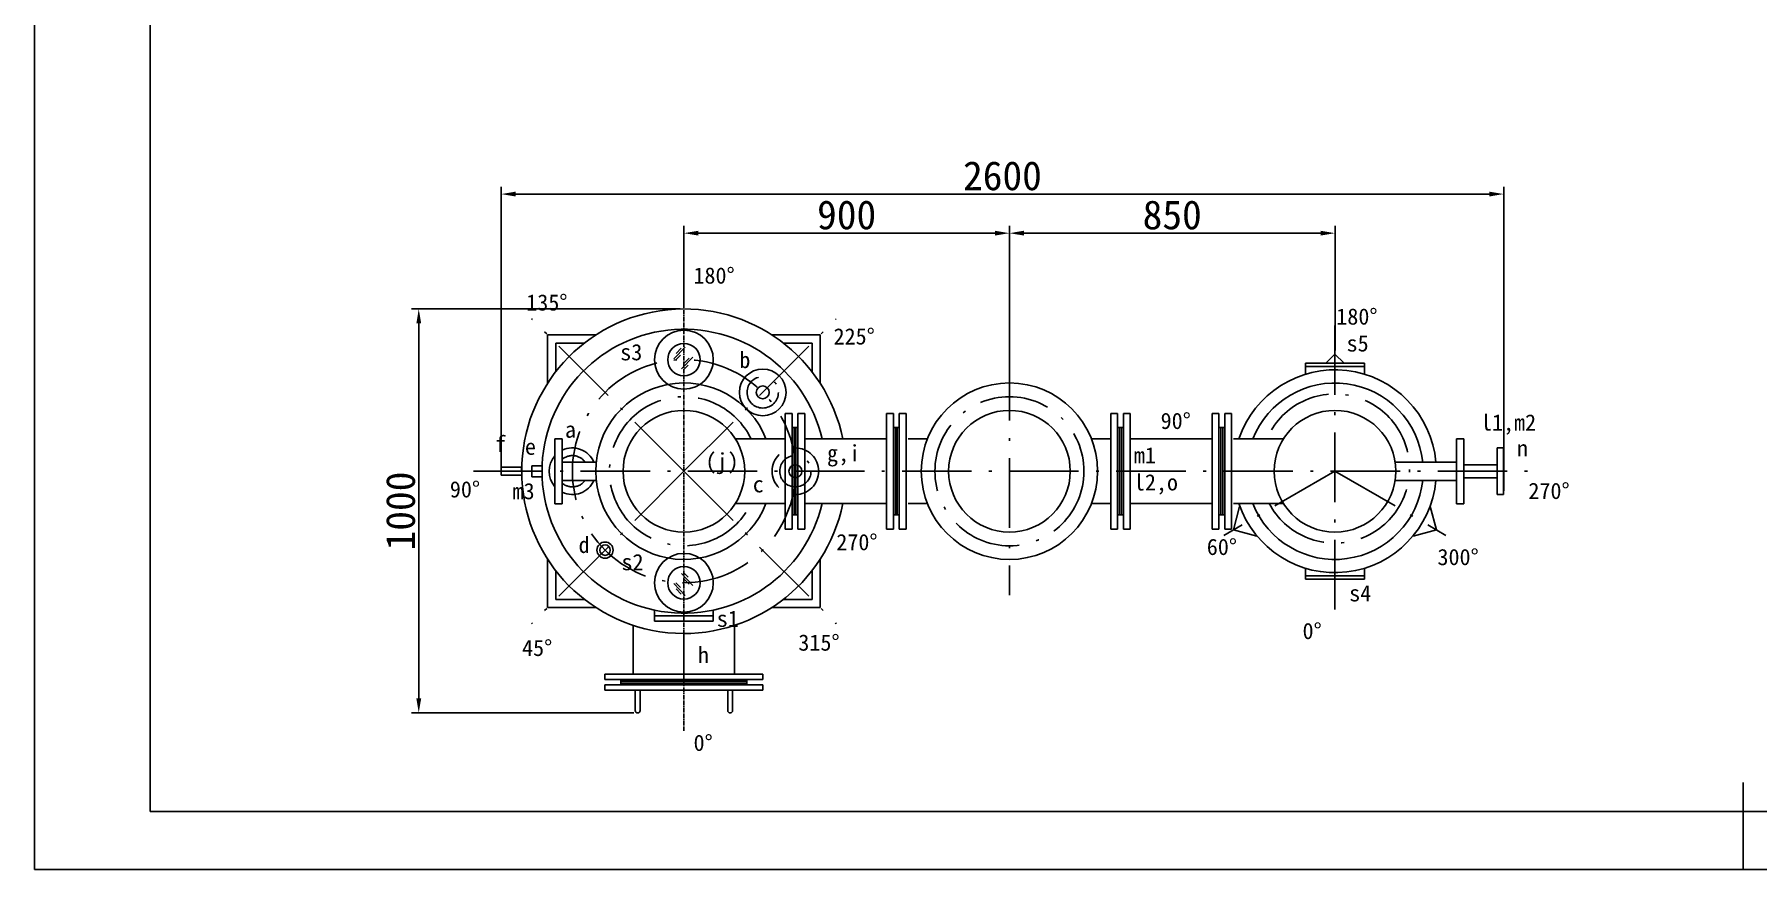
# Model space of a CAD drawing. Extents: x -115 to 475, y 65 to 485.
# Drawn here: x -114.8 to 182.7, y 64.8 to 208.9 of the extents above; entities that cross this region are included whole.
import ezdxf

# ---------------------------------------------------------------- set-up
doc = ezdxf.new("R2010")
doc.units = 0
doc.header["$MEASUREMENT"] = 0
for name, pattern in [('ACAD_ISO10W100', [18.5, 12, -3, 0.5, -3]), ('CENTER2', [1.125, 0.75, -0.125, 0.125, -0.125]), ('DASHED2', [9.525, 6.35, -3.175])]:
    doc.linetypes.add(name, pattern=pattern)
doc.layers.get('0').update_dxf_attribs({"linetype": 'CONTINUOUS'})
doc.layers.get('DEFPOINTS').update_dxf_attribs({"linetype": 'CONTINUOUS'})
doc.layers.add('中心线', color=1, linetype='CENTER2')
doc.layers.add('标注', color=6, linetype='CONTINUOUS')
doc.styles.get("Standard").update_dxf_attribs({"font": 'SIMFANG.TTF', "height": 5})
doc.dimstyles.get("Standard").update_dxf_attribs({"dimtxt": 0.18, "dimasz": 0.18, "dimexe": 0.18, "dimexo": 0.0625, "dimgap": 0.09, "dimtad": 0, "dimtih": 1, "dimtoh": 1, "dimdec": 4, "dimzin": 0, "dimdsep": 46, "dimtxsty": 'Standard', "dimcen": 0.09, "dimadec": 0, "dimazin": 0, "dimtfac": 1, "dimtdec": 4, "dimtofl": 0, "dimtmove": 0, "dimatfit": 3, "dimfxl": 0, "dimtolj": 1, "dimtzin": 0, "dimarcsym": 0})

# ---------------------------------------------------------------- blocks, each defined once
blk = doc.blocks.new('*D103')
at = {"layer": 'DEFPOINTS', "color": 0}
for p in [(53.51, 174.61), (-2.7, 161.53), (53.51, 148.76)]:
    blk.add_point(p, dxfattribs=at)
at = {"layer": '标注', "color": 0, "lineweight": -2}
for p, q in [((-2.7, 162.16), (-2.7, 175.86)), ((53.51, 149.38), (53.51, 175.86)), ((-0.2, 174.61), (51.01, 174.61))]:
    blk.add_line(p, q, dxfattribs=at)
at = {"layer": '标注', "color": 0}
for points in [[(-0.2, 175.03), (-0.2, 174.2), (-2.7, 174.61)], [(51.01, 175.03), (51.01, 174.2), (53.51, 174.61)]]:
    blk.add_solid(points, dxfattribs=at)
at = {"layer": '标注', "color": 0, "insert": (25.4, 177.74), "char_height": 5, "attachment_point": 5}
blk.add_mtext('\\A1;\\f仿宋_GB2312|b0|i0|c134|p49;900', dxfattribs=at)
blk = doc.blocks.new('*D104')
at = {"layer": 'DEFPOINTS', "color": 0}
for p in [(109.72, 174.61), (109.72, 153.75), (53.51, 149.2)]:
    blk.add_point(p, dxfattribs=at)
at = {"layer": '标注', "color": 0, "lineweight": -2}
for p, q in [((53.51, 149.82), (53.51, 175.86)), ((109.72, 154.38), (109.72, 175.86)), ((56.01, 174.61), (107.22, 174.61))]:
    blk.add_line(p, q, dxfattribs=at)
at = {"layer": '标注', "color": 0}
for points in [[(56.01, 175.03), (56.01, 174.2), (53.51, 174.61)], [(107.22, 175.03), (107.22, 174.2), (109.72, 174.61)]]:
    blk.add_solid(points, dxfattribs=at)
at = {"layer": '标注', "color": 0, "insert": (81.61, 177.74), "char_height": 5, "attachment_point": 5}
blk.add_mtext('\\A1;\\f仿宋_GB2312|b0|i0|c134|p49;850', dxfattribs=at)
blk = doc.blocks.new('*D105')
at = {"layer": 'DEFPOINTS', "color": 0}
for p in [(138.84, 181.36), (-34.24, 132.83), (138.84, 129.51)]:
    blk.add_point(p, dxfattribs=at)
at = {"layer": '标注', "color": 0, "lineweight": -2}
for p, q in [((-34.24, 133.46), (-34.24, 182.61)), ((138.84, 130.13), (138.84, 182.61)), ((-31.74, 181.36), (136.34, 181.36))]:
    blk.add_line(p, q, dxfattribs=at)
at = {"layer": '标注', "color": 0}
for points in [[(-31.74, 181.78), (-31.74, 180.94), (-34.24, 181.36)], [(136.34, 181.78), (136.34, 180.94), (138.84, 181.36)]]:
    blk.add_solid(points, dxfattribs=at)
at = {"layer": '标注', "color": 0, "insert": (52.3, 184.49), "char_height": 5, "attachment_point": 5}
blk.add_mtext('\\A1;\\f仿宋_GB2312|b0|i0|c134|p49;2600', dxfattribs=at)
blk = doc.blocks.new('*D106')
at = {"layer": 'DEFPOINTS', "color": 0}
for p in [(-2.7, 161.53), (-48.48, 91.82), (-10.73, 91.82)]:
    blk.add_point(p, dxfattribs=at)
at = {"layer": '标注', "color": 0, "lineweight": -2}
for p, q in [((-3.32, 161.53), (-49.73, 161.53)), ((-48.48, 159.03), (-48.48, 94.32)), ((-11.35, 91.82), (-49.73, 91.82))]:
    blk.add_line(p, q, dxfattribs=at)
at = {"layer": '标注', "color": 0}
for points in [[(-48.89, 159.03), (-48.06, 159.03), (-48.48, 161.53)], [(-48.89, 94.32), (-48.06, 94.32), (-48.48, 91.82)]]:
    blk.add_solid(points, dxfattribs=at)
at = {"layer": '标注', "color": 0, "insert": (-51.6, 126.67), "char_height": 5, "attachment_point": 5, "rotation": 90}
blk.add_mtext('\\A1;\\f仿宋_GB2312|b0|i0|c134|p49;1000', dxfattribs=at)

msp = doc.modelspace()

# ---------------------------------------------------------------- linework, layer by layer
for p, q in [((-114.8285, 484.80412), (-114.8285, 64.80412)), ((-94.8285, 74.80412), (-94.8285, 474.80412)), ((-17.91003, 157.04106), (-26.22393, 157.04106)), ((-26.22393, 157.04106), (-26.22393, 148.71771)), ((-24.82393, 155.64106), (-19.92393, 155.64106)), ((-24.82393, 155.64106), (-24.82393, 150.74106)), ((-2.48808, 154.96932), (-4.46314, 152.91905)), ((-3.14643, 154.7759), (-4.03715, 153.84747)), ((12.5124, 157.04106), (20.8263, 157.04106)), ((19.4263, 155.64106), (14.5263, 155.64106)), ((19.4263, 155.64106), (19.4263, 150.74106)), ((20.8263, 157.04106), (20.8263, 148.71771)), ((-3.30134, 153.57668), (-4.1146, 152.76431)), ((-1.13263, 153.22852), (-3.1077, 151.17825)), ((-1.9459, 151.83588), (-2.75916, 151.02351)), ((-1.79099, 153.0351), (-2.68171, 152.10667)), ((104.64059, 150.28118), (104.64059, 152.17286)), ((104.64059, 152.17286), (109.74331, 152.17286)), ((108.13717, 152.17286), (109.71559, 153.75129)), ((114.79059, 152.17286), (109.68788, 152.17286)), ((109.71559, 153.75129), (111.29402, 152.17286)), ((114.79059, 150.28118), (114.79059, 152.17286)), ((104.64059, 151.60304), (109.71559, 151.60304)), ((114.79059, 151.60304), (109.71559, 151.60304)), ((14.80119, 133.53322), (14.80119, 143.50822)), ((14.80119, 143.50822), (15.97655, 143.50822)), ((15.97655, 143.50822), (15.97655, 123.55822)), ((16.98582, 143.50822), (16.98582, 123.55822)), ((16.98582, 143.50822), (18.16119, 143.50822)), ((18.16119, 143.50822), (18.16119, 123.55822)), ((32.30227, 133.53322), (32.30227, 143.50822)), ((32.30227, 143.50822), (33.47764, 143.50822)), ((33.47764, 143.50822), (33.47764, 123.55822)), ((34.4869, 143.50822), (34.4869, 123.55822)), ((34.4869, 143.50822), (35.66227, 143.50822)), ((35.66227, 143.50822), (35.66227, 123.55822)), ((71.00839, 133.53322), (71.00839, 143.50822)), ((71.00839, 143.50822), (72.18376, 143.50822)), ((72.18376, 143.50822), (72.18376, 123.55822)), ((73.19302, 143.50822), (73.19302, 123.55822)), ((73.19302, 143.50822), (74.36839, 143.50822)), ((74.36839, 143.50822), (74.36839, 123.55822)), ((88.50947, 133.53322), (88.50947, 143.50822)), ((88.50947, 143.50822), (89.68484, 143.50822)), ((89.68484, 143.50822), (89.68484, 123.55822)), ((90.69411, 143.50822), (90.69411, 123.55822)), ((90.69411, 143.50822), (91.86947, 143.50822)), ((91.86947, 143.50822), (91.86947, 123.55822)), ((15.97655, 141.06101), (16.98582, 141.06101)), ((16.31674, 141.06101), (16.31674, 126.00542)), ((16.64563, 141.06101), (16.64563, 126.00542)), ((33.47764, 141.06101), (34.4869, 141.06101)), ((33.81783, 141.06101), (33.81783, 126.00542)), ((34.14671, 141.06101), (34.14671, 126.00542)), ((72.18376, 141.06101), (73.19302, 141.06101)), ((72.52395, 141.06101), (72.52395, 126.00542)), ((72.85283, 141.06101), (72.85283, 126.00542)), ((89.68484, 141.06101), (90.69411, 141.06101)), ((90.02503, 141.06101), (90.02503, 126.00542)), ((90.35392, 141.06101), (90.35392, 126.00542)), ((-24.95881, 139.13322), (-23.69881, 139.13322)), ((-24.95881, 127.93322), (-24.95881, 139.13322)), ((-23.69881, 139.13322), (-23.69881, 133.53322)), ((6.20516, 139.09822), (14.80119, 139.09822)), ((14.80119, 139.09822), (14.80119, 127.96822)), ((18.16119, 139.09822), (32.30227, 139.09822)), ((32.30227, 139.09822), (32.30227, 127.96822)), ((39.33689, 139.09822), (36.00839, 139.09822)), ((67.67989, 139.09822), (71.00839, 139.09822)), ((71.00839, 139.09822), (71.00839, 127.96822)), ((74.36839, 139.09822), (88.50947, 139.09822)), ((88.50947, 139.09822), (88.50947, 127.96822)), ((100.81162, 139.09822), (92.21559, 139.09822)), ((130.71559, 139.13322), (131.97559, 139.13322)), ((130.71559, 133.53322), (130.71559, 139.13322)), ((131.97559, 139.13322), (131.97559, 127.93322)), ((137.71559, 137.55822), (138.83559, 137.55822)), ((137.71559, 133.53322), (137.71559, 137.55822)), ((138.83559, 137.55822), (138.83559, 129.50822)), ((-34.24293, 134.23322), (-34.24293, 132.83322)), ((-30.74293, 134.23322), (-34.24293, 134.23322)), ((-30.74293, 133.53322), (-30.74293, 134.23322)), ((-30.74293, 133.53322), (-30.74293, 133.88322)), ((-27.18058, 134.47822), (-28.9376, 134.47822)), ((-28.9376, 134.47822), (-28.9376, 133.53322)), ((-23.69881, 131.95822), (-23.69881, 135.10822)), ((-23.69881, 135.10822), (-17.84213, 135.10822)), ((120.0968, 135.10822), (130.71559, 135.10822)), ((130.71559, 135.10822), (130.71559, 131.95822)), ((131.97559, 134.65322), (137.71559, 134.65322)), ((137.71559, 134.65322), (137.71559, 132.41322)), ((-34.24293, 132.83322), (-30.74293, 132.83322)), ((-28.9376, 132.58822), (-28.9376, 133.53322)), ((-27.18058, 132.58822), (-28.9376, 132.58822)), ((-23.69881, 133.53322), (-23.69881, 127.93322)), ((-17.84213, 131.95822), (-23.69881, 131.95822)), ((14.80119, 123.55822), (14.80119, 133.53322)), ((32.30227, 123.55822), (32.30227, 133.53322)), ((71.00839, 123.55822), (71.00839, 133.53322)), ((88.50947, 123.55822), (88.50947, 133.53322)), ((130.71559, 131.95822), (120.0968, 131.95822)), ((130.71559, 127.93322), (130.71559, 133.53322)), ((137.71559, 132.41322), (131.83559, 132.41322)), ((131.83559, 132.41322), (132.95559, 132.41322)), ((137.71559, 132.41322), (131.97559, 132.41322)), ((137.71559, 132.41322), (131.97559, 132.41322)), ((137.71559, 129.50822), (137.71559, 133.53322)), ((-23.69881, 127.93322), (-24.95881, 127.93322)), ((14.80119, 127.96822), (6.20516, 127.96822)), ((32.30227, 127.96822), (18.16119, 127.96822)), ((36.00839, 127.96822), (39.33689, 127.96822)), ((71.00839, 127.96822), (67.67989, 127.96822)), ((88.50947, 127.96822), (74.36839, 127.96822)), ((92.21559, 127.96822), (100.81162, 127.96822)), ((131.97559, 127.93322), (130.71559, 127.93322)), ((138.83559, 129.50822), (137.71559, 129.50822)), ((15.97655, 126.00542), (16.98582, 126.00542)), ((33.47764, 126.00542), (34.4869, 126.00542)), ((72.18376, 126.00542), (73.19302, 126.00542)), ((89.68484, 126.00542), (90.69411, 126.00542)), ((93.25649, 127.45983), (92.16945, 123.40294)), ((126.1747, 127.45983), (127.26174, 123.40294)), ((15.97655, 123.55822), (14.80119, 123.55822)), ((18.16119, 123.55822), (16.98582, 123.55822)), ((33.47764, 123.55822), (32.30227, 123.55822)), ((35.66227, 123.55822), (34.4869, 123.55822)), ((72.18376, 123.55822), (71.00839, 123.55822)), ((74.36839, 123.55822), (73.19302, 123.55822)), ((89.68484, 123.55822), (88.50947, 123.55822)), ((91.86947, 123.55822), (90.69411, 123.55822)), ((92.16945, 123.40294), (96.22633, 122.3159)), ((127.26174, 123.40294), (123.20485, 122.3159)), ((-26.22393, 110.02537), (-26.22393, 118.34872)), ((-24.82393, 111.42537), (-24.82393, 116.32537)), ((-1.9459, 115.23055), (-2.75916, 116.04292)), ((19.4263, 111.42537), (19.4263, 116.32537)), ((20.8263, 110.02537), (20.8263, 118.34872)), ((104.64059, 116.78525), (104.64059, 114.89357)), ((114.79059, 116.78525), (114.79059, 114.89357)), ((-2.48808, 112.09711), (-4.46314, 114.14739)), ((-3.30134, 113.48975), (-4.1146, 114.30212)), ((-3.14643, 112.29053), (-4.03715, 113.21896)), ((-1.13263, 113.83791), (-3.1077, 115.88818)), ((-1.79099, 114.03133), (-2.68171, 114.95976)), ((104.64059, 115.46339), (109.71559, 115.46339)), ((104.64059, 114.89357), (109.74331, 114.89357)), ((114.79059, 114.89357), (109.68788, 114.89357)), ((114.79059, 115.46339), (109.71559, 115.46339)), ((-24.82393, 111.42537), (-19.92393, 111.42537)), ((19.4263, 111.42537), (14.5263, 111.42537)), ((-17.91003, 110.02537), (-26.22393, 110.02537)), ((-7.77381, 109.5646), (-7.77381, 107.63322)), ((2.37619, 108.59891), (-7.77381, 108.59891)), ((-2.69881, 107.63322), (-7.77381, 107.63322)), ((-2.69881, 109.03322), (-2.69881, 107.63322)), ((-2.69881, 107.63322), (2.37619, 107.63322)), ((2.37619, 109.5646), (2.37619, 107.63322)), ((12.5124, 110.02537), (20.8263, 110.02537)), ((-11.44881, 98.53322), (-11.44881, 106.93552)), ((-2.69881, 105.53322), (-2.69881, 98.53322)), ((6.05119, 98.53322), (6.05119, 106.93552)), ((-11.44881, 98.53322), (-16.34881, 98.53322)), ((-16.34881, 98.53322), (-16.34881, 97.58708)), ((-2.69881, 98.53322), (-11.44881, 98.53322)), ((-2.69881, 98.53322), (6.05119, 98.53322)), ((6.05119, 98.53322), (10.95119, 98.53322)), ((10.95119, 98.53322), (10.95119, 97.58708)), ((-16.34881, 97.58708), (-2.69881, 97.58708)), ((-16.34881, 96.67935), (-16.34881, 95.73322)), ((-16.34881, 96.67935), (-2.69881, 96.67935)), ((-16.34881, 95.73322), (-2.69881, 95.73322)), ((-13.57037, 97.58708), (-13.57037, 96.67935)), ((-13.57037, 97.28911), (-2.69881, 97.28911)), ((-13.57037, 96.97732), (-2.69881, 96.97732)), ((-11.09881, 95.73322), (-11.09881, 92.23322)), ((-10.25881, 92.23322), (-10.25881, 95.73322)), ((10.95119, 97.58708), (-2.69881, 97.58708)), ((8.17274, 97.28911), (-2.69881, 97.28911)), ((8.17274, 96.97732), (-2.69881, 96.97732)), ((10.95119, 96.67935), (-2.69881, 96.67935)), ((10.95119, 95.73322), (-2.69881, 95.73322)), ((4.86119, 92.23322), (4.86119, 95.73322)), ((10.95119, 95.73322), (5.70119, 95.73322)), ((5.70119, 95.73322), (5.70119, 92.23322)), ((8.17274, 97.58708), (8.17274, 96.67935)), ((10.95119, 96.67935), (10.95119, 95.73322)), ((180.1715, 64.80412), (180.1715, 79.80412)), ((465.1715, 74.80412), (-94.8285, 74.80412)), ((-114.8285, 64.80412), (475.1715, 64.80412))]:
    msp.add_line(p, q)
for centre, radius in [((-2.69881, 152.78322), 5.075), ((-2.69881, 152.78322), 2.8), ((10.91299, 147.14502), 4.025), ((53.50839, 133.53322), 15.225), ((10.91299, 147.14502), 1.12), ((-2.69881, 133.53322), 10.5), ((53.50839, 133.53322), 10.5), ((109.71559, 133.53322), 10.5), ((16.55119, 133.53322), 1.12), ((-16.31062, 119.92141), 1.3957), ((-16.31062, 119.92141), 0.90442), ((-2.69881, 114.28322), 5.075), ((-2.69881, 114.28322), 2.8)]:
    msp.add_circle(centre, radius)
at = {"linetype": 'ACAD_ISO10W100'}
for centre in [(10.91299, 147.14502), (16.55119, 133.53322)]:
    msp.add_circle(centre, 2.70351, dxfattribs=at)
at = {"linetype": 'DASHED2'}
msp.add_circle((16.55119, 133.53322), 4.025, dxfattribs=at)
for centre, radius, start, end in [((-2.69881, 133.53322), 28, 11.463872, 348.536128), ((-2.69881, 133.53322), 24.5, 13.1289179, 346.8710821), ((-2.69881, 133.53322), 15.225, 21.4394181, 338.5605819), ((109.71559, 133.53322), 17.5, 5.1636071, 161.4579836), ((109.71559, 133.53322), 15.225, 5.9377725, 158.5605819), ((-21.94881, 133.53322), 4.025, 23.0356841, 115.7714617), ((-21.94881, 133.53322), 4.025, 138.4024161, 221.5975839), ((-21.94881, 133.53322), 4.025, 244.2285383, 336.9643159), ((109.71559, 133.53322), 17.5, 198.5420164, 354.8363929), ((109.71559, 133.53322), 15.225, 201.4394181, 354.0622275), ((-10.67881, 92.23322), 0.42, 180, 0), ((5.28119, 92.23322), 0.42, 180, 0)]:
    msp.add_arc(centre, radius, start, end)
at = {"linetype": 'ACAD_ISO10W100'}
for start, end in [(35.6319439, 130.3388596), (229.6611404, 324.3680561)]:
    msp.add_arc((-21.94881, 133.53322), 2.70351, start, end, dxfattribs=at)
at = {"layer": '中心线'}
msp.add_line((-2.69881, 165.84772), (-2.69881, 88.70709), dxfattribs=at)
at = {"layer": '中心线', "linetype": 'ACAD_ISO10W100'}
for p, q in [((-2.69881, 133.53322), (-29.00547, 159.83988)), ((-2.69881, 133.53322), (23.60785, 159.83988)), ((109.71559, 158.69899), (109.71559, 109.28828)), ((53.50839, 154.26283), (53.50839, 112.16185)), ((-39.04009, 133.53322), (144.70488, 133.53322)), ((-2.69881, 133.53322), (-29.00547, 107.22656)), ((-2.69881, 133.53322), (23.60785, 107.22656)), ((109.71559, 133.53322), (90.55116, 122.46863)), ((109.71559, 133.53322), (128.88003, 122.46863))]:
    msp.add_line(p, q, dxfattribs=at)
for centre, radius in [((-2.69881, 133.53322), 19.25), ((53.50839, 133.53322), 12.86424)]:
    msp.add_circle(centre, radius, dxfattribs=at)
for centre, start, end in [((-2.69881, 133.53322), 25.6323272, 334.3676728), ((109.71559, 133.99363), 207.9295068, 156.6214592)]:
    msp.add_arc(centre, 12.86424, start, end, dxfattribs=at)

# ---------------------------------------------------------------- texts
at = {"char_height": 2.8, "width": 34.82801, "attachment_point": 1}
for s, insert in [('\\f仿宋_GB2312|b0|i0|c0|p49;s3', (-13.68723, 155.47377)), ('\\f仿宋_GB2312|b0|i0|c0|p49;s5', (111.72039, 156.99541)), ('\\f仿宋_GB2312|b0|i0|c0|p49;b', (6.874, 154.13555)), ('\\f仿宋_GB2312|b0|i0|c0|p49;l1,m2', (134.91786, 143.35046)), ('\\f仿宋_GB2312|b0|i0|c0|p49;f', (-35.29427, 139.65345)), ('\\f仿宋_GB2312|b0|i0|c0|p49;a', (-23.23839, 142.12045)), ('\\f仿宋_GB2312|b0|i0|c0|p49;e', (-30.15475, 139.16451)), ('\\f仿宋_GB2312|b0|i0|c0|p49;(j)', (1.02561, 136.66502)), ('\\f仿宋_GB2312|b0|i0|c0|p49;g,i', (22.01512, 138.05385)), ('\\f仿宋_GB2312|b0|i0|c0|p49;m1\\Pl2,o', (74.99127, 137.68311)), ('\\f仿宋_GB2312|b0|i0|c0|p49;n', (141.12178, 138.89972)), ('\\f仿宋_GB2312|b0|i0|c0|p49;m3', (-32.28534, 131.4951)), ('\\f仿宋_GB2312|b0|i0|c0|p49;c', (9.18616, 132.68874)), ('\\f仿宋_GB2312|b0|i0|c0|p49;d', (-20.88416, 122.23066)), ('\\f仿宋_GB2312|b0|i0|c0|p49;s2', (-13.47441, 119.24903)), ('\\f仿宋_GB2312|b0|i0|c0|p49;s4', (112.17136, 113.88001)), ('\\f仿宋_GB2312|b0|i0|c0|p49;s1', (2.98131, 109.48083)), ('\\f仿宋_GB2312|b0|i0|c0|p49;h', (-0.29656, 103.2273))]:
    msp.add_mtext(s, dxfattribs=dict(at, insert=insert))
at = {"layer": '标注', "char_height": 2.8, "width": 34.82801, "attachment_point": 1}
for s, insert in [('\\f仿宋_GB2312|b0|i0|c0|p49;180%%d', (-1.05376, 168.70531)), ('\\f仿宋_GB2312|b0|i0|c0|p49;135%%d', (-29.9215, 164.05462)), ('\\f仿宋_GB2312|b0|i0|c0|p49;180%%d', (109.94107, 161.62977)), ('\\f仿宋_GB2312|b0|i0|c0|p49;225%%d', (23.14095, 158.1988)), ('\\f仿宋_GB2312|b0|i0|c0|p49;90%%d', (79.6118, 143.62041)), ('\\f仿宋_GB2312|b0|i0|c0|p49;90%%d', (-43.10869, 131.80743)), ('\\f仿宋_GB2312|b0|i0|c0|p49;270%%d', (143.10841, 131.54264)), ('\\f仿宋_GB2312|b0|i0|c0|p49;270%%d', (23.61319, 122.69888)), ('\\f仿宋_GB2312|b0|i0|c0|p49;60%%d', (87.58249, 121.88088)), ('\\f仿宋_GB2312|b0|i0|c0|p49;300%%d', (127.4095, 120.12942)), ('\\f仿宋_GB2312|b0|i0|c0|p49;0%%d', (104.11445, 107.36873)), ('\\f仿宋_GB2312|b0|i0|c0|p49;45%%d', (-30.64423, 104.44966)), ('\\f仿宋_GB2312|b0|i0|c0|p49;315%%d', (17.06038, 105.36442)), ('\\f仿宋_GB2312|b0|i0|c0|p49;0%%d', (-1.03078, 88.07011))]:
    msp.add_mtext(s, dxfattribs=dict(at, insert=insert))

# ---------------------------------------------------------------- dimensions: what is measured, and where the dimension line sits
at = {"layer": '标注'}
for base, p1, p2, text, picture, middle in [((138.83559, 181.36042), (-34.24293, 132.83322), (138.83559, 129.50822), '\\f仿宋_GB2312|b0|i0|c134|p49;2600', '*D105', (52.29633, 184.48542)), ((53.50839, 174.612), (-2.69881, 161.53322), (53.50839, 148.75822), '\\f仿宋_GB2312|b0|i0|c134|p49;900', '*D103', (25.40479, 177.737)), ((109.71559, 174.612), (53.50839, 149.19572), (109.71559, 153.75129), '\\f仿宋_GB2312|b0|i0|c134|p49;850', '*D104', (81.61199, 177.737))]:
    dim = msp.add_linear_dim(base=base, p1=p1, p2=p2, text=text, dimstyle='Standard', override={"dimtxt": 5, "dimasz": 2.5, "dimexe": 1.25, "dimexo": 0.625, "dimgap": 0.625, "dimtad": 1, "dimtih": 0, "dimtoh": 0, "dimzin": 8, "dimlunit": 6, "dimcen": 2.5, "dimtofl": 1}, dxfattribs=at)
    dim.commit()
    dim.dimension.update_dxf_attribs({"geometry": picture, "text_midpoint": middle})
dim = msp.add_linear_dim(base=(-48.47529, 91.81597), p1=(-2.69881, 161.53322), p2=(-10.72686, 91.81597), angle=90, text='\\f仿宋_GB2312|b0|i0|c134|p49;1000', dimstyle='Standard', override={"dimtxt": 5, "dimasz": 2.5, "dimexe": 1.25, "dimexo": 0.625, "dimgap": 0.625, "dimtad": 1, "dimtih": 0, "dimtoh": 0, "dimzin": 8, "dimlunit": 6, "dimcen": 2.5, "dimtofl": 1}, dxfattribs=at)
dim.commit()
dim.dimension.update_dxf_attribs({"geometry": '*D106', "text_midpoint": (-51.60029, 126.67459)})

doc.saveas('drawing.dxf')
